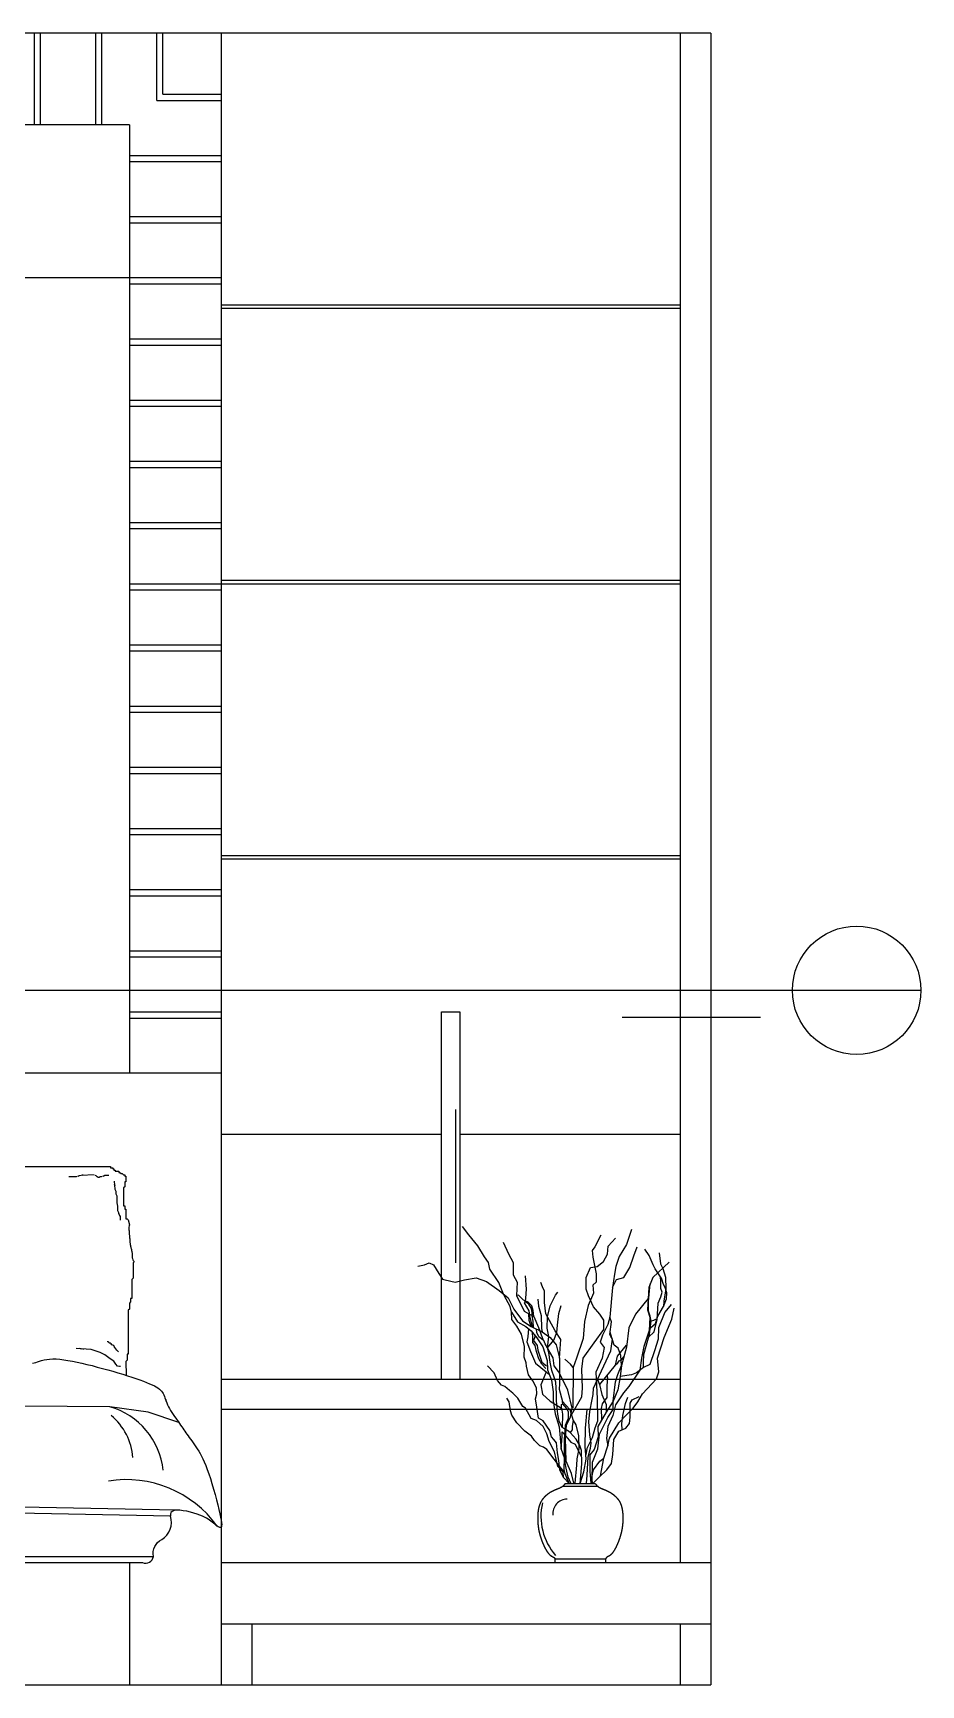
# Model space of a CAD drawing. Header units: inches. Extents: x 3 to 45, y 10.7 to 35.5.
# Drawn here: x 35.999 to 37.45, y 29.863 to 32.563 of the extents above; entities that cross this region are included whole.
import ezdxf

# ---------------------------------------------------------------- set-up
doc = ezdxf.new("R2010")
doc.units = ezdxf.units.IN
doc.header["$MEASUREMENT"] = 0
for name, color, linetype in [('02', 2, 'Continuous'), ('1', 1, 'Continuous'), ('4', 4, 'Continuous')]:
    doc.layers.add(name, color=color, linetype=linetype)

msp = doc.modelspace()

# ---------------------------------------------------------------- linework, layer by layer
at = {"layer": '02'}
for p, q in [((36.0016, 32.4132), (36.0016, 32.5632)), ((36.0116, 32.4132), (36.0116, 32.5632)), ((36.1016, 32.4132), (36.1016, 32.5632)), ((36.1116, 32.4132), (36.1116, 32.5632)), ((36.2016, 32.4532), (36.2016, 32.5632)), ((36.2116, 32.4632), (36.2116, 32.5632)), ((36.2116, 32.4632), (36.3066, 32.4632)), ((36.2016, 32.4532), (36.3066, 32.4532)), ((36.1566, 32.3632), (36.3066, 32.3632)), ((36.1566, 32.3532), (36.3066, 32.3532)), ((36.1566, 32.2632), (36.3066, 32.2632)), ((36.1566, 32.2532), (36.3066, 32.2532)), ((36.3066, 32.1632), (34.3066, 32.1632)), ((36.1566, 32.1532), (36.3066, 32.1532)), ((37.0566, 32.1182), (36.3066, 32.1182)), ((37.0566, 32.1132), (36.3066, 32.1132)), ((36.1566, 32.0632), (36.3066, 32.0632)), ((36.1566, 32.0532), (36.3066, 32.0532)), ((36.1566, 31.9632), (36.3066, 31.9632)), ((36.1566, 31.9532), (36.3066, 31.9532)), ((36.1566, 31.8632), (36.3066, 31.8632)), ((36.1566, 31.8532), (36.3066, 31.8532)), ((36.1566, 31.7632), (36.3066, 31.7632)), ((36.1566, 31.7532), (36.3066, 31.7532)), ((36.1566, 31.6632), (37.0566, 31.6632)), ((36.1566, 31.6532), (36.3066, 31.6532)), ((37.0566, 31.6682), (36.3066, 31.6682)), ((36.1566, 31.5632), (36.3066, 31.5632)), ((36.1566, 31.5532), (36.3066, 31.5532)), ((36.1566, 31.4632), (36.3066, 31.4632)), ((36.1566, 31.4532), (36.3066, 31.4532)), ((36.1566, 31.3632), (36.3066, 31.3632)), ((36.1566, 31.3532), (36.3066, 31.3532)), ((36.1566, 31.2632), (36.3066, 31.2632)), ((36.1566, 31.2532), (36.3066, 31.2532)), ((37.0566, 31.2182), (36.3066, 31.2182)), ((37.0566, 31.2132), (36.3066, 31.2132)), ((36.1566, 31.1632), (36.3066, 31.1632)), ((36.1566, 31.1532), (36.3066, 31.1532)), ((36.1566, 31.0632), (36.3066, 31.0632)), ((36.1566, 31.0532), (36.3066, 31.0532)), ((33.4264, 30.9986), (37.4502, 30.9986)), ((36.1566, 30.9632), (36.3066, 30.9632)), ((36.1566, 30.9532), (36.3066, 30.9532)), ((36.6895, 30.8039), (36.6895, 30.5532)), ((36.0697, 30.6936), (36.0577, 30.6936)), ((36.0713, 30.6944), (36.0697, 30.6936)), ((36.0745, 30.6952), (36.0729, 30.6944)), ((36.0777, 30.696), (36.0745, 30.6952)), ((36.0992, 30.6968), (36.0777, 30.696)), ((36.0809, 30.6968), (36.0793, 30.696)), ((36.1024, 30.6952), (36.1008, 30.696)), ((36.104, 30.6936), (36.1024, 30.6952)), ((36.1056, 30.6928), (36.104, 30.6936)), ((36.1072, 30.6928), (36.1056, 30.6928)), ((36.1088, 30.6936), (36.1072, 30.6928)), ((36.1104, 30.6936), (36.1088, 30.6936)), ((36.112, 30.6944), (36.1104, 30.6936)), ((36.1168, 30.696), (36.1136, 30.6944)), ((36.1231, 30.696), (36.1168, 30.696)), ((36.1319, 30.6864), (36.1327, 30.6737)), ((36.1319, 30.6816), (36.1327, 30.6792)), ((36.1327, 30.6737), (36.1343, 30.6705)), ((36.1343, 30.6705), (36.1343, 30.6657)), ((36.1343, 30.6657), (36.1359, 30.6625)), ((36.1359, 30.6625), (36.1359, 30.6513)), ((36.1359, 30.6513), (36.1375, 30.6458)), ((36.1375, 30.6458), (36.1375, 30.6386)), ((36.1375, 30.6386), (36.1391, 30.6354)), ((36.1391, 30.6354), (36.1391, 30.6338)), ((36.1391, 30.6338), (36.1399, 30.6322)), ((36.1399, 30.6322), (36.1407, 30.6306)), ((36.1407, 30.6306), (36.1415, 30.629)), ((36.1415, 30.629), (36.1415, 30.6227)), ((36.0944, 30.4114), (36.0697, 30.413)), ((36.0785, 30.4122), (36.0745, 30.413)), ((36.0825, 30.4114), (36.0809, 30.4122)), ((36.104, 30.4083), (36.0944, 30.4114)), ((36.1088, 30.4067), (36.104, 30.4083)), ((36.1168, 30.4027), (36.1088, 30.4067)), ((36.1255, 30.3963), (36.1168, 30.4027)), ((36.1215, 30.4242), (36.1215, 30.425)), ((36.1231, 30.4234), (36.1215, 30.4242)), ((36.1239, 30.4218), (36.1231, 30.4234)), ((36.1255, 30.4218), (36.1239, 30.4218)), ((36.1271, 30.421), (36.1255, 30.4218)), ((36.1279, 30.4194), (36.1271, 30.421)), ((36.1295, 30.4186), (36.1279, 30.4194)), ((36.1311, 30.4178), (36.1295, 30.4186)), ((36.1319, 30.4162), (36.1311, 30.4178)), ((36.1327, 30.4146), (36.1319, 30.4162)), ((36.1359, 30.4106), (36.1327, 30.4146)), ((36.1391, 30.4075), (36.1359, 30.4106)), ((36.1311, 30.3923), (36.1255, 30.3963)), ((36.1343, 30.3875), (36.1311, 30.3923)), ((36.1375, 30.3843), (36.1343, 30.3875)), ((36.1407, 30.3835), (36.1375, 30.3843)), ((36.1423, 30.3835), (36.1407, 30.3835)), ((36.2166, 30.3273), (36.2166, 30.3299)), ((36.8651, 30.1881), (36.9219, 30.1881)), ((34.4174, 30.0732), (36.1959, 30.0732)), ((36.852, 30.0696), (36.935, 30.0696))]:
    msp.add_line(p, q, dxfattribs=at)
for points in [[(36.6666, 30.3632), (36.6666, 30.9632), (36.6966, 30.9632), (36.6966, 30.3632)], [(36.7682, 30.5018), (36.7669, 30.5045), (36.7606, 30.5209), (36.7458, 30.5428), (36.7434, 30.5537), (36.7372, 30.5631), (36.7262, 30.581), (36.7114, 30.599), (36.7012, 30.6123)], [(36.8792, 30.3046), (36.8962, 30.3342), (36.8972, 30.3482), (36.8962, 30.3793), (36.8982, 30.3973), (36.9162, 30.4223), (36.9322, 30.4443), (36.9322, 30.4593), (36.9252, 30.4693), (36.9152, 30.4814), (36.9072, 30.4994), (36.9032, 30.5104), (36.9032, 30.5294), (36.9102, 30.5454), (36.9212, 30.5474), (36.9312, 30.5554), (36.9382, 30.5674), (36.9392, 30.5804), (36.9513, 30.5934)], [(36.9272, 30.5985), (36.9172, 30.5794), (36.9132, 30.5734), (36.9142, 30.5624), (36.9192, 30.5354), (36.9192, 30.5214), (36.9142, 30.5164), (36.9152, 30.5034), (36.9062, 30.4834), (36.9002, 30.4573), (36.8982, 30.4293), (36.8872, 30.3973), (36.8821, 30.3823), (36.8811, 30.3162)], [(36.9773, 30.6075), (36.9693, 30.5834), (36.9572, 30.5633), (36.9516, 30.5472), (36.9492, 30.5344), (36.946, 30.5127), (36.942, 30.4646), (36.9388, 30.4525), (36.9299, 30.4349), (36.9259, 30.4236), (36.9323, 30.4148), (36.9291, 30.3972), (36.9187, 30.3747), (36.9211, 30.3314), (36.9219, 30.2944), (36.9171, 30.2832), (36.9132, 30.2672), (36.904, 30.2496), (36.9027, 30.2391)], [(36.7673, 30.5871), (36.7763, 30.5679), (36.784, 30.5538), (36.784, 30.5333), (36.7904, 30.5218), (36.7891, 30.5), (36.802, 30.4744), (36.8174, 30.4654), (36.8251, 30.4474), (36.8328, 30.4269)], [(36.946, 30.5127), (36.9529, 30.5259), (36.9649, 30.5294), (36.9744, 30.5456), (36.9812, 30.5645), (36.9864, 30.5791)], [(37.0081, 30.4471), (37.0165, 30.454), (37.0204, 30.4659), (37.0293, 30.4816), (37.0343, 30.4944), (37.0348, 30.5043), (37.0323, 30.5127), (37.0293, 30.5176), (37.0264, 30.528), (37.0244, 30.5304), (37.02, 30.5368), (37.016, 30.5432), (37.0125, 30.5501), (37.0061, 30.5649), (36.9992, 30.5753)], [(37.0224, 30.5694), (37.0244, 30.5516), (37.0283, 30.5437), (37.0328, 30.5299), (37.0333, 30.5107), (37.0303, 30.4905), (37.0293, 30.4816)], [(36.6279, 30.5475), (36.6389, 30.5498), (36.6467, 30.553), (36.6537, 30.5498), (36.6623, 30.5358), (36.6686, 30.5264), (36.6725, 30.5256), (36.6889, 30.5217), (36.7045, 30.5256), (36.7233, 30.5287), (36.7405, 30.5225), (36.7608, 30.5077), (36.7757, 30.4959), (36.7851, 30.4772), (36.7991, 30.4585), (36.8132, 30.4491), (36.8312, 30.4405), (36.8445, 30.4311), (36.8539, 30.4194), (36.8593, 30.3975), (36.8597, 30.3552), (36.8591, 30.3468), (36.8642, 30.3263), (36.8764, 30.3135), (36.8821, 30.2956), (36.886, 30.2885), (36.8905, 30.2706), (36.8911, 30.2494), (36.8879, 30.2328), (36.8873, 30.2225), (36.8847, 30.193)], [(37.0387, 30.5542), (37.0121, 30.5294), (37.0053, 30.5131), (37.0036, 30.4762), (37.007, 30.4642), (37.0061, 30.4428), (36.9975, 30.4162), (36.9933, 30.3974), (36.9907, 30.3777), (36.9727, 30.3511), (36.9641, 30.3408), (36.9512, 30.3211), (36.9469, 30.3039), (36.9383, 30.2859), (36.9366, 30.2662), (36.9383, 30.2541)], [(36.8037, 30.5319), (36.8052, 30.5102), (36.8042, 30.4954), (36.8032, 30.4905), (36.8017, 30.488), (36.8096, 30.4747), (36.8106, 30.4664), (36.8149, 30.4483)], [(36.8593, 30.3975), (36.862, 30.428), (36.8526, 30.4418), (36.8431, 30.4589), (36.8371, 30.47), (36.8348, 30.4886), (36.8348, 30.5069), (36.8316, 30.514), (36.8292, 30.5212)], [(36.9967, 30.3819), (36.9968, 30.3904), (36.9973, 30.4032), (37.0037, 30.4269), (37.0066, 30.4363), (37.0096, 30.458), (37.0076, 30.4659), (37.0051, 30.4742), (37.0051, 30.49), (37.0078, 30.5191)], [(37.0051, 30.4316), (37.0145, 30.4402), (37.019, 30.4604), (37.0209, 30.4875), (37.0254, 30.4974), (37.0274, 30.5053), (37.0254, 30.5112), (37.0249, 30.523), (37.0244, 30.5304)], [(36.8755, 30.1925), (36.8663, 30.2024), (36.8603, 30.215), (36.8583, 30.2301), (36.8564, 30.2427), (36.8544, 30.2591), (36.8504, 30.2644), (36.8465, 30.269), (36.8438, 30.2789), (36.8326, 30.2948), (36.8253, 30.2994), (36.8227, 30.3172), (36.8201, 30.331), (36.8227, 30.3389), (36.822, 30.3488), (36.8161, 30.3601), (36.8088, 30.3699), (36.8055, 30.3845), (36.8049, 30.3897), (36.8016, 30.399), (36.8021, 30.4162), (36.7974, 30.4365), (36.7896, 30.4498), (36.7817, 30.4608), (36.781, 30.4725), (36.7791, 30.4819), (36.7724, 30.4936), (36.7682, 30.5018)], [(36.8174, 30.4654), (36.8167, 30.475), (36.8141, 30.4831), (36.8086, 30.489), (36.8035, 30.4912), (36.8009, 30.4924), (36.7928, 30.5005), (36.7891, 30.5)], [(36.8171, 30.4476), (36.8166, 30.458), (36.8148, 30.4664), (36.815, 30.4714), (36.8138, 30.4787), (36.8096, 30.4858), (36.8055, 30.4885), (36.8024, 30.4892)], [(36.8244, 30.4937), (36.8252, 30.4822), (36.8295, 30.4669), (36.8299, 30.446), (36.8312, 30.4405)], [(36.8398, 30.4141), (36.8419, 30.4328), (36.8393, 30.4464), (36.8397, 30.4648), (36.8444, 30.4831), (36.8529, 30.5001), (36.8568, 30.5052)], [(36.8828, 30.193), (36.8789, 30.2091), (36.8706, 30.2289), (36.87, 30.2488), (36.8693, 30.2661), (36.8712, 30.2879), (36.8777, 30.3013), (36.8802, 30.3154), (36.8732, 30.3449), (36.8623, 30.3673), (36.8578, 30.3757), (36.8507, 30.3846), (36.8494, 30.3981), (36.8437, 30.4071), (36.8398, 30.4141), (36.8501, 30.4269), (36.8552, 30.4391), (36.8565, 30.4513), (36.8584, 30.4705), (36.8623, 30.4833)], [(37.0422, 30.4848), (37.0319, 30.4728), (37.0216, 30.4471), (37.0207, 30.4282), (37.0147, 30.4094), (37.007, 30.3871), (36.9967, 30.3819), (36.9855, 30.3734), (36.977, 30.3699), (36.9589, 30.3674)], [(37.0044, 30.4947), (36.9839, 30.4692), (36.9727, 30.4469), (36.9693, 30.4152), (36.9607, 30.3852)], [(36.781, 30.4725), (36.7907, 30.4565), (36.8045, 30.4491), (36.8133, 30.4422), (36.8226, 30.4307), (36.8323, 30.4159), (36.8392, 30.3937), (36.8397, 30.3785), (36.8466, 30.3614), (36.8494, 30.3424), (36.8494, 30.3277), (36.8527, 30.3061), (36.8588, 30.2852), (36.8623, 30.2486), (36.8671, 30.2352), (36.8666, 30.2156), (36.8679, 30.2112)], [(36.8132, 30.4491), (36.8101, 30.459), (36.8097, 30.4699)], [(36.9036, 30.1927), (36.9049, 30.2063), (36.9066, 30.2361), (36.9101, 30.2505), (36.9115, 30.2584), (36.9093, 30.272), (36.9075, 30.2934), (36.9093, 30.3101), (36.9132, 30.3298), (36.9145, 30.3381), (36.9152, 30.3485), (36.9281, 30.3768), (36.9435, 30.4094), (36.9461, 30.4282), (36.9435, 30.4325), (36.9418, 30.4359), (36.9444, 30.4565), (36.942, 30.4646)], [(36.9266, 30.205), (36.932, 30.2338), (36.9383, 30.2541), (36.9414, 30.2666), (36.9563, 30.2916), (36.9703, 30.3057), (36.9797, 30.3158), (36.9875, 30.326), (36.9954, 30.3393), (37.018, 30.3635), (37.0219, 30.3752), (37.0196, 30.3971), (37.0305, 30.4314), (37.043, 30.4611), (37.047, 30.4791)], [(37.0191, 30.4617), (37.0155, 30.4599), (37.013, 30.459), (37.0096, 30.458)], [(36.8089, 30.4457), (36.8079, 30.4323), (36.8061, 30.4243), (36.8123, 30.4084), (36.8203, 30.389), (36.838, 30.3748), (36.8415, 30.3713)], [(36.8372, 30.3806), (36.8308, 30.3875), (36.8259, 30.3964), (36.8219, 30.4082), (36.82, 30.418), (36.816, 30.423), (36.816, 30.4304), (36.8156, 30.4393)], [(36.8185, 30.4358), (36.8195, 30.4323), (36.817, 30.4264), (36.8229, 30.418), (36.8244, 30.4107), (36.8308, 30.3909), (36.8382, 30.385)], [(36.864, 30.2843), (36.8592, 30.2943), (36.8571, 30.3056), (36.8549, 30.3274), (36.8549, 30.3396), (36.8537, 30.358), (36.8506, 30.3662), (36.847, 30.377), (36.8444, 30.391), (36.8419, 30.4064), (36.8398, 30.4141), (36.8362, 30.4208), (36.8341, 30.426), (36.8328, 30.4269), (36.8259, 30.4322), (36.8223, 30.4394), (36.8222, 30.4448)], [(36.9129, 30.1967), (36.9135, 30.2275), (36.9221, 30.2489), (36.9247, 30.2729), (36.9384, 30.3003), (36.947, 30.3132), (36.947, 30.3269), (36.9513, 30.3586), (36.9547, 30.3706), (36.9607, 30.3852), (36.9598, 30.4015), (36.9555, 30.4135), (36.9487, 30.4186), (36.9435, 30.4358), (36.9423, 30.4399)], [(36.9684, 30.4186), (36.9538, 30.4006), (36.9504, 30.386), (36.9247, 30.3543)], [(36.8663, 30.2024), (36.8656, 30.2112), (36.857, 30.2205), (36.8515, 30.244), (36.8429, 30.2612), (36.839, 30.2737), (36.8327, 30.2854), (36.8218, 30.2955), (36.8132, 30.2986), (36.8038, 30.3158), (36.7999, 30.3182), (36.7913, 30.3322), (36.7835, 30.34), (36.778, 30.3447), (36.7702, 30.351), (36.7647, 30.3533), (36.7585, 30.3611), (36.753, 30.3736), (36.742, 30.3846)], [(36.8821, 30.3823), (36.8775, 30.3878), (36.868, 30.3955)], [(36.9607, 30.3852), (36.9589, 30.3674), (36.9547, 30.3458), (36.947, 30.3269)], [(36.9504, 30.386), (36.9548, 30.3897), (36.9568, 30.3932), (36.9595, 30.3942), (36.9613, 30.3959), (36.965, 30.4002)], [(36.838, 30.3748), (36.8336, 30.3642), (36.8291, 30.3536), (36.8318, 30.3385), (36.8442, 30.327), (36.8628, 30.3155), (36.8645, 30.3058), (36.864, 30.2843)], [(36.9216, 30.3627), (36.9247, 30.3543), (36.9289, 30.338), (36.9358, 30.3218), (36.9358, 30.3089)], [(36.9289, 30.2973), (36.9281, 30.3149), (36.9298, 30.3226), (36.9375, 30.3329), (36.9375, 30.3526), (36.9384, 30.3646), (36.9375, 30.3702)], [(36.8755, 30.1925), (36.8679, 30.2112), (36.8617, 30.2182), (36.8507, 30.2323), (36.839, 30.2479), (36.8335, 30.2518), (36.8273, 30.2541), (36.8187, 30.2627), (36.814, 30.2698), (36.803, 30.2783), (36.7897, 30.2916), (36.7819, 30.3041), (36.7796, 30.3111), (36.7772, 30.326), (36.7733, 30.3322)], [(36.8628, 30.3155), (36.863, 30.3216), (36.8649, 30.3226)], [(36.878, 30.193), (36.8736, 30.203), (36.8706, 30.2178), (36.8688, 30.2265), (36.8675, 30.2447), (36.8679, 30.2639), (36.8692, 30.2878), (36.874, 30.2991), (36.8745, 30.3091), (36.8714, 30.3152), (36.8649, 30.3226), (36.8642, 30.3263)], [(36.947, 30.3269), (36.9358, 30.3089), (36.9221, 30.2858), (36.9229, 30.2686), (36.9161, 30.248), (36.9092, 30.2395), (36.9092, 30.212), (36.9101, 30.1992), (36.9109, 30.1923)], [(36.914, 30.1924), (36.9242, 30.2026), (36.9367, 30.2151), (36.9445, 30.2252), (36.9469, 30.2401), (36.9484, 30.2643), (36.9563, 30.2783), (36.968, 30.283), (36.9742, 30.2908), (36.975, 30.301), (36.975, 30.3236), (36.9782, 30.3291), (36.9899, 30.3346)], [(36.9621, 30.2807), (36.9615, 30.29), (36.9633, 30.3038), (36.9676, 30.3235), (36.971, 30.3338)], [(36.8821, 30.2956), (36.8805, 30.2862), (36.8802, 30.2803), (36.877, 30.276)], [(36.8935, 30.1927), (36.8992, 30.2116), (36.9031, 30.2321), (36.9027, 30.2391), (36.9014, 30.2531), (36.9018, 30.2829), (36.9049, 30.3136)], [(36.8623, 30.2486), (36.864, 30.27), (36.864, 30.2771)], [(36.8689, 30.2814), (36.864, 30.2843)], [(36.864, 30.2771), (36.8684, 30.272)], [(36.8697, 30.2704), (36.87, 30.2701), (36.8782, 30.2599), (36.8849, 30.2568), (36.8923, 30.2419), (36.8956, 30.2354)], [(36.8935, 30.1927), (36.8958, 30.2246), (36.8954, 30.2462), (36.8927, 30.2548), (36.8868, 30.265), (36.877, 30.276), (36.8727, 30.2791), (36.8706, 30.2804)], [(36.914, 30.1924), (36.9118, 30.2009), (36.9152, 30.2146), (36.9255, 30.2292), (36.932, 30.2338)], [(36.2237, 30.1393), (35.3075, 30.157)]]:
    msp.add_lwpolyline(points, dxfattribs=at)
msp.add_circle((37.3452, 30.9986), 0.105, dxfattribs=at)
for centre, radius, start, end in [((36.0911, 30.2011), 0.1215, 6.1613, 74.0464), ((36.0648, 30.2282), 0.0977, 3.9268, 50.3563), ((36.1513, 30.0149), 0.1839, 36.0068, 99.0328), ((36.9259, 30.1388), 0.0967, 166.8819, 221.2179), ((36.8721, 30.1435), 0.0234, 90.2859, 186.3895)]:
    msp.add_arc(centre, radius, start, end, dxfattribs=at)
at = {"layer": '1'}
msp.add_line((33.5066, 29.8632), (37.1066, 29.8632), dxfattribs=at)
msp.add_lwpolyline([(36.9618, 30.9545), (37.1882, 30.9545)], dxfattribs=at)
at = {"layer": '4'}
for p, q in [((37.1066, 32.5632), (33.5066, 32.5632)), ((36.3066, 32.5632), (36.3066, 29.8632)), ((37.0566, 32.5632), (37.0566, 30.0632)), ((37.1066, 32.5632), (37.1066, 29.8632)), ((36.1566, 32.4132), (34.4566, 32.4132)), ((36.1566, 32.4132), (36.1566, 30.8632)), ((36.3066, 30.8632), (34.3066, 30.8632)), ((36.6666, 30.7632), (36.3066, 30.7632)), ((37.0566, 30.7632), (36.6966, 30.7632)), ((36.3066, 30.3632), (37.0566, 30.3632)), ((37.0566, 30.3132), (36.3066, 30.3132)), ((34.4351, 30.0632), (36.1782, 30.0632)), ((36.1566, 30.0632), (36.1566, 29.8632)), ((36.3066, 30.0632), (37.1066, 30.0632)), ((36.3066, 29.9632), (37.1066, 29.9632)), ((36.3566, 29.9632), (36.3566, 29.8632)), ((37.0566, 29.9632), (37.0566, 29.8632))]:
    msp.add_line(p, q, dxfattribs=at)
for points in [[(35.9838, 30.7106), (36.1257, 30.7106), (36.1257, 30.7087), (36.1296, 30.7087), (36.1296, 30.7068), (36.1315, 30.7068), (36.1315, 30.7048), (36.1335, 30.7048), (36.1335, 30.7029), (36.1393, 30.7029), (36.1393, 30.7009), (36.1412, 30.7009), (36.1432, 30.699), (36.1451, 30.699), (36.1471, 30.697), (36.149, 30.697), (36.149, 30.6951), (36.151, 30.6951), (36.151, 30.6854), (36.149, 30.6854), (36.149, 30.6776), (36.1471, 30.6757), (36.1471, 30.6466), (36.149, 30.6466), (36.149, 30.6407), (36.151, 30.6407), (36.151, 30.6252), (36.1529, 30.6252), (36.1548, 30.6232), (36.1568, 30.6153), (36.1563, 30.6139), (36.1555, 30.6117), (36.1555, 30.6096), (36.1557, 30.6083), (36.1559, 30.6069), (36.1561, 30.6054), (36.1565, 30.604), (36.1565, 30.5994), (36.1568, 30.5982), (36.1568, 30.5942), (36.1572, 30.5926), (36.1572, 30.5899), (36.1574, 30.5884), (36.1574, 30.587), (36.1581, 30.5844), (36.1581, 30.5832), (36.1584, 30.5817), (36.1586, 30.5803), (36.159, 30.5788), (36.1593, 30.5776), (36.1595, 30.5765), (36.1599, 30.5749), (36.1602, 30.5734), (36.1606, 30.5718), (36.1608, 30.5705), (36.161, 30.5694), (36.1612, 30.5678), (36.1612, 30.5647), (36.1613, 30.5637), (36.1613, 30.5615), (36.1617, 30.5604), (36.1624, 30.5582), (36.163, 30.557), (36.1637, 30.5559), (36.1637, 30.5544), (36.1626, 30.5533), (36.1626, 30.5281), (36.1607, 30.5261), (36.1607, 30.4951), (36.1587, 30.4951), (36.1587, 30.4892), (36.1568, 30.4873), (36.1568, 30.4776), (36.1548, 30.4756), (36.1548, 30.4038), (36.1529, 30.4038), (36.1529, 30.3941), (36.151, 30.3921), (36.1512, 30.3694)], [(35.9984, 30.3891), (36.0009, 30.3895), (36.0036, 30.3902), (36.0065, 30.3911), (36.0097, 30.3922), (36.0133, 30.3934), (36.0172, 30.3944), (36.0215, 30.3953), (36.0262, 30.3959), (36.0314, 30.3961), (36.037, 30.396), (36.043, 30.3955), (36.0495, 30.3948), (36.0563, 30.3937), (36.0635, 30.3924), (36.0711, 30.3909), (36.0789, 30.3891), (36.0871, 30.3872), (36.0956, 30.3851), (36.1041, 30.3829), (36.1127, 30.3807), (36.1213, 30.3783), (36.1298, 30.3759), (36.138, 30.3735), (36.146, 30.3711), (36.1535, 30.3687), (36.1607, 30.3664), (36.1674, 30.3641), (36.1737, 30.3618), (36.1795, 30.3597), (36.1848, 30.3576), (36.1896, 30.3556), (36.1938, 30.3538), (36.1975, 30.352), (36.2006, 30.3503), (36.2034, 30.3486), (36.2057, 30.3469), (36.2076, 30.3452), (36.2093, 30.3434), (36.2107, 30.3415), (36.2119, 30.3395), (36.2129, 30.3373), (36.2139, 30.3349), (36.2148, 30.3324), (36.2158, 30.3297), (36.2168, 30.327), (36.2179, 30.3241), (36.2191, 30.3211), (36.2205, 30.318), (36.2222, 30.3149), (36.2241, 30.3117), (36.2261, 30.3085), (36.2282, 30.3053), (36.2304, 30.3022), (36.2326, 30.2991), (36.2347, 30.2961), (36.2367, 30.2932), (36.2386, 30.2904), (36.2404, 30.2878), (36.2422, 30.2852), (36.2438, 30.2828), (36.2455, 30.2803), (36.2472, 30.2779), (36.2489, 30.2754), (36.2507, 30.2729), (36.2526, 30.2703), (36.2545, 30.2676), (36.2566, 30.2649), (36.2587, 30.262), (36.2609, 30.259), (36.2631, 30.2559), (36.2654, 30.2526), (36.2676, 30.2492), (36.2699, 30.2455), (36.2721, 30.2417), (36.2744, 30.2374), (36.2767, 30.2328), (36.2791, 30.2277), (36.2815, 30.222), (36.2839, 30.2156), (36.2864, 30.2085), (36.289, 30.2007), (36.2916, 30.1923), (36.2941, 30.1835), (36.2966, 30.1747), (36.2989, 30.166), (36.3011, 30.1577), (36.3029, 30.1499), (36.3045, 30.1431), (36.3058, 30.1373), (36.3066, 30.1325), (36.3072, 30.1286), (36.3075, 30.1256), (36.3074, 30.1234), (36.3071, 30.1218), (36.3065, 30.1209), (36.3056, 30.1205), (36.3045, 30.1206), (36.3032, 30.1211), (36.3017, 30.1219), (36.3, 30.123), (36.2982, 30.1243), (36.2962, 30.1259), (36.2942, 30.1275), (36.2922, 30.1292), (36.29, 30.1308), (36.2878, 30.1325), (36.2854, 30.1342), (36.2827, 30.1359), (36.2796, 30.1376), (36.2761, 30.1392), (36.272, 30.1409), (36.2674, 30.1426), (36.2621, 30.1442), (36.2563, 30.1458), (36.2504, 30.1471), (36.2445, 30.1481), (36.2389, 30.1488), (36.2338, 30.1488), (36.2296, 30.1483), (36.2264, 30.147), (36.2245, 30.1449), (36.2236, 30.1422), (36.2237, 30.1393)], [(36.1245, 30.3179), (35.2874, 30.3246)], [(36.2374, 30.2923), (36.1874, 30.3089), (36.1245, 30.3179)], [(36.869, 30.1924), (36.8684, 30.1917), (36.868, 30.1911), (36.8676, 30.1906), (36.8672, 30.1902), (36.8669, 30.1898), (36.8666, 30.1895), (36.8663, 30.1892), (36.866, 30.1889), (36.8658, 30.1887), (36.8656, 30.1885), (36.8653, 30.1882), (36.8651, 30.1881), (36.8649, 30.1879), (36.8646, 30.1877), (36.8644, 30.1875), (36.8642, 30.1874), (36.864, 30.1872), (36.8637, 30.187), (36.8635, 30.1869), (36.8633, 30.1867), (36.8631, 30.1866), (36.8628, 30.1865), (36.8626, 30.1863), (36.8624, 30.1862), (36.8621, 30.1861), (36.8619, 30.1859), (36.8617, 30.1858), (36.8614, 30.1857), (36.8612, 30.1855), (36.8609, 30.1854), (36.8607, 30.1853), (36.8605, 30.1852), (36.8602, 30.1851), (36.86, 30.185), (36.8597, 30.1849), (36.8595, 30.1847), (36.8593, 30.1846), (36.859, 30.1845), (36.8588, 30.1844), (36.8585, 30.1843), (36.8583, 30.1842), (36.858, 30.1841), (36.8578, 30.184), (36.8576, 30.1839), (36.8573, 30.1838), (36.8571, 30.1837), (36.8568, 30.1836), (36.8566, 30.1835), (36.8563, 30.1834), (36.8561, 30.1834), (36.8559, 30.1833), (36.8556, 30.1832), (36.8554, 30.1831), (36.8551, 30.183), (36.8549, 30.1829), (36.8547, 30.1828), (36.8544, 30.1827), (36.8542, 30.1826), (36.854, 30.1825), (36.8537, 30.1824), (36.8535, 30.1823), (36.8533, 30.1822), (36.853, 30.1821), (36.8528, 30.182), (36.8526, 30.1819), (36.8523, 30.1818), (36.8521, 30.1817), (36.8519, 30.1816), (36.8516, 30.1815), (36.8514, 30.1814), (36.8512, 30.1813), (36.851, 30.1812), (36.8507, 30.1811), (36.8505, 30.181), (36.8503, 30.1809), (36.8501, 30.1808), (36.8499, 30.1807), (36.8496, 30.1806), (36.8494, 30.1805), (36.8492, 30.1804), (36.849, 30.1803), (36.8488, 30.1802), (36.8486, 30.1801), (36.8483, 30.18), (36.8481, 30.1799), (36.8479, 30.1798), (36.8477, 30.1797), (36.8475, 30.1796), (36.8473, 30.1795), (36.8471, 30.1793), (36.8469, 30.1792), (36.8467, 30.1791), (36.8464, 30.179), (36.8462, 30.1789), (36.846, 30.1788), (36.8458, 30.1787), (36.8456, 30.1785), (36.8454, 30.1784), (36.8452, 30.1783), (36.845, 30.1782), (36.8448, 30.1781), (36.8446, 30.1779), (36.8444, 30.1778), (36.8442, 30.1777), (36.844, 30.1776), (36.8438, 30.1775), (36.8436, 30.1773), (36.8434, 30.1772), (36.8432, 30.1771), (36.843, 30.177), (36.8428, 30.1768), (36.8426, 30.1767), (36.8424, 30.1766), (36.8422, 30.1764), (36.842, 30.1763), (36.8418, 30.1762), (36.8417, 30.176), (36.8415, 30.1759), (36.8413, 30.1758), (36.8411, 30.1756), (36.8409, 30.1755), (36.8407, 30.1753), (36.8405, 30.1752), (36.8403, 30.1751), (36.8401, 30.1749), (36.8399, 30.1748), (36.8398, 30.1746), (36.8396, 30.1745), (36.8394, 30.1743), (36.8392, 30.1742), (36.839, 30.174), (36.8388, 30.1739), (36.8387, 30.1737), (36.8385, 30.1736), (36.8383, 30.1734), (36.8381, 30.1733), (36.8379, 30.1731), (36.8378, 30.173), (36.8376, 30.1728), (36.8374, 30.1727), (36.8372, 30.1725), (36.8371, 30.1724), (36.8369, 30.1722), (36.8367, 30.172), (36.8366, 30.1719), (36.8364, 30.1717), (36.8362, 30.1716), (36.836, 30.1714), (36.8359, 30.1712), (36.8357, 30.1711), (36.8355, 30.1709), (36.8354, 30.1708), (36.8352, 30.1706), (36.8351, 30.1704), (36.8349, 30.1703), (36.8347, 30.1701), (36.8346, 30.1699), (36.8344, 30.1698), (36.8343, 30.1696), (36.8341, 30.1694), (36.834, 30.1693), (36.8338, 30.1691), (36.8337, 30.1689), (36.8335, 30.1688), (36.8334, 30.1686), (36.8332, 30.1684), (36.8331, 30.1682), (36.8329, 30.1681), (36.8328, 30.1679), (36.8326, 30.1677), (36.8325, 30.1676), (36.8324, 30.1674), (36.8322, 30.1672), (36.8321, 30.167), (36.832, 30.1669), (36.8318, 30.1667), (36.8317, 30.1665), (36.8316, 30.1663), (36.8314, 30.1662), (36.8313, 30.166), (36.8312, 30.1658), (36.8311, 30.1657), (36.8309, 30.1655), (36.8308, 30.1653), (36.8307, 30.1651), (36.8306, 30.165), (36.8305, 30.1648), (36.8303, 30.1646), (36.8302, 30.1644), (36.8301, 30.1643), (36.83, 30.1641), (36.8299, 30.1639), (36.8298, 30.1637), (36.8297, 30.1635), (36.8296, 30.1634), (36.8295, 30.1632), (36.8294, 30.163), (36.8293, 30.1628), (36.8292, 30.1627), (36.8291, 30.1625), (36.829, 30.1623), (36.8289, 30.1621), (36.8288, 30.162), (36.8287, 30.1618), (36.8286, 30.1616), (36.8285, 30.1614), (36.8285, 30.1612), (36.8284, 30.1611), (36.8283, 30.1609), (36.8282, 30.1607), (36.8281, 30.1605), (36.828, 30.1603), (36.828, 30.1602), (36.8279, 30.16), (36.8278, 30.1598), (36.8277, 30.1596), (36.8277, 30.1594), (36.8276, 30.1592), (36.8275, 30.1591), (36.8274, 30.1589), (36.8274, 30.1587), (36.8273, 30.1585), (36.8272, 30.1583), (36.8272, 30.1581), (36.8271, 30.158), (36.827, 30.1578), (36.827, 30.1576), (36.8269, 30.1574), (36.8268, 30.1572), (36.8268, 30.157), (36.8267, 30.1568), (36.8266, 30.1566), (36.8266, 30.1564), (36.8265, 30.1563), (36.8265, 30.1561), (36.8264, 30.1559), (36.8263, 30.1557), (36.8263, 30.1555), (36.8262, 30.1553), (36.8262, 30.1551), (36.8261, 30.1549), (36.8261, 30.1547), (36.826, 30.1545), (36.826, 30.1543), (36.8259, 30.1541), (36.8259, 30.1539), (36.8258, 30.1537), (36.8258, 30.1535), (36.8257, 30.1533), (36.8257, 30.1531), (36.8256, 30.1529), (36.8256, 30.1527), (36.8255, 30.1525), (36.8255, 30.1523), (36.8254, 30.1521), (36.8254, 30.1519), (36.8253, 30.1517), (36.8253, 30.1515), (36.8253, 30.1513), (36.8252, 30.1511), (36.8252, 30.1509), (36.8251, 30.1507), (36.8251, 30.1504), (36.8251, 30.1502), (36.825, 30.15), (36.825, 30.1498), (36.8249, 30.1496), (36.8249, 30.1494), (36.8249, 30.1491), (36.8248, 30.1489), (36.8248, 30.1487), (36.8248, 30.1485), (36.8247, 30.1483), (36.8247, 30.148), (36.8247, 30.1478), (36.8246, 30.1476), (36.8246, 30.1473), (36.8246, 30.1471), (36.8245, 30.1469), (36.8245, 30.1466), (36.8245, 30.1464), (36.8244, 30.1462), (36.8244, 30.1459), (36.8244, 30.1457), (36.8244, 30.1454), (36.8243, 30.1452), (36.8243, 30.1449), (36.8243, 30.1447), (36.8243, 30.1444), (36.8242, 30.1442), (36.8242, 30.1439), (36.8242, 30.1437), (36.8242, 30.1434), (36.8242, 30.1432), (36.8241, 30.1429), (36.8241, 30.1426), (36.8241, 30.1424), (36.8241, 30.1421), (36.8241, 30.1418), (36.8241, 30.1415), (36.824, 30.1413), (36.824, 30.141), (36.824, 30.1407), (36.824, 30.1404), (36.824, 30.1401), (36.824, 30.1399), (36.824, 30.1396), (36.824, 30.1393), (36.824, 30.139), (36.8239, 30.1387), (36.8239, 30.1384), (36.8239, 30.1381), (36.8239, 30.1378), (36.8239, 30.1375), (36.8239, 30.1372), (36.8239, 30.1368), (36.8239, 30.1365), (36.8239, 30.1362), (36.8239, 30.1359), (36.8239, 30.1356), (36.8239, 30.1353), (36.8239, 30.1349), (36.8239, 30.1346), (36.8239, 30.1343), (36.8239, 30.1339), (36.8239, 30.1336), (36.8239, 30.1333), (36.8239, 30.1329), (36.824, 30.1326), (36.824, 30.1322), (36.824, 30.1319), (36.824, 30.1316), (36.824, 30.1312), (36.824, 30.1309), (36.824, 30.1305), (36.8241, 30.1302), (36.8241, 30.1298), (36.8241, 30.1294), (36.8241, 30.1291), (36.8241, 30.1287), (36.8242, 30.1284), (36.8242, 30.128), (36.8242, 30.1276), (36.8242, 30.1273), (36.8243, 30.1269), (36.8243, 30.1265), (36.8243, 30.1262), (36.8244, 30.1258), (36.8244, 30.1254), (36.8244, 30.1251), (36.8245, 30.1247), (36.8245, 30.1243), (36.8245, 30.1239), (36.8246, 30.1236), (36.8246, 30.1232), (36.8247, 30.1228), (36.8247, 30.1224), (36.8248, 30.122), (36.8248, 30.1217), (36.8249, 30.1213), (36.8249, 30.1209), (36.825, 30.1205), (36.825, 30.1201), (36.8251, 30.1197), (36.8251, 30.1194), (36.8252, 30.119), (36.8253, 30.1186), (36.8253, 30.1182), (36.8254, 30.1178), (36.8255, 30.1174), (36.8255, 30.117), (36.8256, 30.1166), (36.8257, 30.1163), (36.8258, 30.1159), (36.8258, 30.1155), (36.8259, 30.1151), (36.826, 30.1147), (36.8261, 30.1143), (36.8262, 30.1139), (36.8262, 30.1135), (36.8263, 30.1131), (36.8264, 30.1128), (36.8265, 30.1124), (36.8266, 30.112), (36.8267, 30.1116), (36.8268, 30.1112), (36.8269, 30.1108), (36.827, 30.1104), (36.8271, 30.11), (36.8272, 30.1097), (36.8273, 30.1093), (36.8274, 30.1089), (36.8275, 30.1085), (36.8276, 30.1081), (36.8277, 30.1077), (36.8278, 30.1074), (36.8279, 30.107), (36.8281, 30.1066), (36.8282, 30.1062), (36.8283, 30.1058), (36.8284, 30.1055), (36.8285, 30.1051), (36.8286, 30.1047), (36.8288, 30.1043), (36.8289, 30.104), (36.829, 30.1036), (36.8291, 30.1032), (36.8293, 30.1029), (36.8294, 30.1025), (36.8295, 30.1021), (36.8296, 30.1018), (36.8298, 30.1014), (36.8299, 30.101), (36.83, 30.1007), (36.8301, 30.1003), (36.8303, 30.1), (36.8304, 30.0996), (36.8305, 30.0993), (36.8307, 30.0989), (36.8308, 30.0986), (36.8309, 30.0982), (36.8311, 30.0979), (36.8312, 30.0975), (36.8313, 30.0972), (36.8315, 30.0968), (36.8316, 30.0965), (36.8317, 30.0962), (36.8319, 30.0958), (36.832, 30.0955), (36.8321, 30.0952), (36.8323, 30.0949), (36.8324, 30.0945), (36.8325, 30.0942), (36.8327, 30.0939), (36.8328, 30.0936), (36.8329, 30.0933), (36.8331, 30.093), (36.8332, 30.0927), (36.8333, 30.0923), (36.8335, 30.092), (36.8336, 30.0917), (36.8337, 30.0915), (36.8339, 30.0912), (36.834, 30.0909), (36.8342, 30.0906), (36.8343, 30.0903), (36.8344, 30.09), (36.8346, 30.0897), (36.8347, 30.0895), (36.8348, 30.0892), (36.8349, 30.0889), (36.8351, 30.0886), (36.8352, 30.0884), (36.8353, 30.0881), (36.8355, 30.0879), (36.8356, 30.0876), (36.8357, 30.0873), (36.8359, 30.0871), (36.836, 30.0868), (36.8361, 30.0866), (36.8363, 30.0864), (36.8364, 30.0861), (36.8365, 30.0859), (36.8366, 30.0856), (36.8368, 30.0854), (36.8369, 30.0852), (36.837, 30.085), (36.8372, 30.0847), (36.8373, 30.0845), (36.8374, 30.0843), (36.8375, 30.0841), (36.8377, 30.0839), (36.8378, 30.0837), (36.8379, 30.0834), (36.838, 30.0832), (36.8382, 30.083), (36.8383, 30.0828), (36.8384, 30.0826), (36.8385, 30.0824), (36.8386, 30.0822), (36.8388, 30.0821), (36.8389, 30.0819), (36.839, 30.0817), (36.8391, 30.0815), (36.8392, 30.0813), (36.8394, 30.0811), (36.8395, 30.081), (36.8396, 30.0808), (36.8397, 30.0806), (36.8398, 30.0805), (36.8399, 30.0803), (36.8401, 30.0801), (36.8402, 30.08), (36.8403, 30.0798), (36.8404, 30.0797), (36.8405, 30.0795), (36.8406, 30.0794), (36.8407, 30.0792), (36.8408, 30.0791), (36.841, 30.0789), (36.8411, 30.0788), (36.8412, 30.0786), (36.8413, 30.0785), (36.8414, 30.0784), (36.8415, 30.0782), (36.8416, 30.0781), (36.8417, 30.078), (36.8418, 30.0779), (36.8419, 30.0777), (36.842, 30.0776), (36.8421, 30.0775), (36.8422, 30.0774), (36.8423, 30.0773), (36.8424, 30.0772), (36.8425, 30.0771), (36.8426, 30.077), (36.8427, 30.0768), (36.8428, 30.0767), (36.8429, 30.0766), (36.843, 30.0765), (36.8431, 30.0765), (36.8432, 30.0764), (36.8433, 30.0763), (36.8434, 30.0762), (36.8435, 30.0761), (36.8436, 30.076), (36.8437, 30.0759), (36.8438, 30.0758), (36.8439, 30.0757), (36.844, 30.0757), (36.8441, 30.0756), (36.8442, 30.0755), (36.8443, 30.0754), (36.8443, 30.0753), (36.8444, 30.0753), (36.8445, 30.0752), (36.8446, 30.0751), (36.8447, 30.0751), (36.8448, 30.075), (36.8449, 30.0749), (36.845, 30.0749), (36.8451, 30.0748), (36.8451, 30.0747), (36.8452, 30.0747), (36.8453, 30.0746), (36.8454, 30.0746), (36.8455, 30.0745), (36.8456, 30.0744), (36.8457, 30.0744), (36.8457, 30.0743), (36.8458, 30.0743), (36.8459, 30.0742), (36.846, 30.0742), (36.8461, 30.0741), (36.8462, 30.0741), (36.8462, 30.074), (36.8463, 30.074), (36.8464, 30.0739), (36.8465, 30.0739), (36.8466, 30.0738), (36.8467, 30.0738), (36.8467, 30.0737), (36.8468, 30.0737), (36.8469, 30.0736), (36.847, 30.0736), (36.8471, 30.0735), (36.8471, 30.0735), (36.8472, 30.0735), (36.8473, 30.0734), (36.8474, 30.0734), (36.8475, 30.0733), (36.8475, 30.0733), (36.8476, 30.0732), (36.8477, 30.0732), (36.8478, 30.0732), (36.8479, 30.0731), (36.8479, 30.0731), (36.848, 30.073), (36.8481, 30.073), (36.8482, 30.073), (36.8482, 30.0729), (36.8483, 30.0729), (36.8484, 30.0728), (36.8485, 30.0728), (36.8485, 30.0728), (36.8486, 30.0727), (36.8487, 30.0727), (36.8488, 30.0726), (36.8488, 30.0726), (36.8489, 30.0726), (36.849, 30.0725), (36.849, 30.0725), (36.8491, 30.0725), (36.8492, 30.0724), (36.8493, 30.0724), (36.8493, 30.0723), (36.8494, 30.0723), (36.8495, 30.0723), (36.8495, 30.0722), (36.8496, 30.0722), (36.8497, 30.0721), (36.8497, 30.0721), (36.8498, 30.0721), (36.8499, 30.072), (36.8499, 30.072), (36.85, 30.072), (36.85, 30.0719), (36.8501, 30.0719), (36.8502, 30.0718), (36.8502, 30.0718), (36.8503, 30.0718), (36.8503, 30.0717), (36.8504, 30.0717), (36.8505, 30.0716), (36.8505, 30.0716), (36.8506, 30.0716), (36.8506, 30.0715), (36.8507, 30.0715), (36.8507, 30.0714), (36.8508, 30.0714), (36.8508, 30.0713), (36.8509, 30.0713), (36.8509, 30.0712), (36.851, 30.0712), (36.851, 30.0712), (36.8511, 30.0711), (36.8511, 30.0711), (36.8512, 30.071), (36.8512, 30.071), (36.8513, 30.0709), (36.8513, 30.0709), (36.8513, 30.0708), (36.8514, 30.0708), (36.8514, 30.0707), (36.8515, 30.0707), (36.8515, 30.0706), (36.8515, 30.0706), (36.8516, 30.0705), (36.8516, 30.0705), (36.8516, 30.0704), (36.8517, 30.0704), (36.8517, 30.0703), (36.8517, 30.0703), (36.8517, 30.0702), (36.8518, 30.0701), (36.8518, 30.0701), (36.8518, 30.07), (36.8519, 30.07), (36.8519, 30.0699), (36.8519, 30.0699), (36.8519, 30.0698), (36.8519, 30.0697), (36.852, 30.0697), (36.852, 30.0696), (36.852, 30.0696), (36.852, 30.0695), (36.852, 30.0694), (36.8521, 30.0693), (36.8521, 30.069), (36.8521, 30.0686), (36.8521, 30.0678), (36.8521, 30.0667), (36.8521, 30.0652), (36.8521, 30.0632)], [(36.869, 30.1924), (36.918, 30.1924)], [(36.918, 30.1924), (36.9185, 30.1917), (36.919, 30.1911), (36.9194, 30.1906), (36.9198, 30.1902), (36.9201, 30.1898), (36.9204, 30.1895), (36.9207, 30.1892), (36.9209, 30.1889), (36.9212, 30.1887), (36.9214, 30.1885), (36.9217, 30.1882), (36.9219, 30.1881), (36.9221, 30.1879), (36.9223, 30.1877), (36.9226, 30.1875), (36.9228, 30.1874), (36.923, 30.1872), (36.9232, 30.187), (36.9235, 30.1869), (36.9237, 30.1867), (36.9239, 30.1866), (36.9242, 30.1865), (36.9244, 30.1863), (36.9246, 30.1862), (36.9249, 30.1861), (36.9251, 30.1859), (36.9253, 30.1858), (36.9256, 30.1857), (36.9258, 30.1855), (36.926, 30.1854), (36.9263, 30.1853), (36.9265, 30.1852), (36.9268, 30.1851), (36.927, 30.185), (36.9272, 30.1849), (36.9275, 30.1847), (36.9277, 30.1846), (36.928, 30.1845), (36.9282, 30.1844), (36.9285, 30.1843), (36.9287, 30.1842), (36.9289, 30.1841), (36.9292, 30.184), (36.9294, 30.1839), (36.9297, 30.1838), (36.9299, 30.1837), (36.9302, 30.1836), (36.9304, 30.1835), (36.9306, 30.1834), (36.9309, 30.1834), (36.9311, 30.1833), (36.9314, 30.1832), (36.9316, 30.1831), (36.9318, 30.183), (36.9321, 30.1829), (36.9323, 30.1828), (36.9326, 30.1827), (36.9328, 30.1826), (36.933, 30.1825), (36.9333, 30.1824), (36.9335, 30.1823), (36.9337, 30.1822), (36.934, 30.1821), (36.9342, 30.182), (36.9344, 30.1819), (36.9347, 30.1818), (36.9349, 30.1817), (36.9351, 30.1816), (36.9353, 30.1815), (36.9356, 30.1814), (36.9358, 30.1813), (36.936, 30.1812), (36.9362, 30.1811), (36.9365, 30.181), (36.9367, 30.1809), (36.9369, 30.1808), (36.9371, 30.1807), (36.9373, 30.1806), (36.9376, 30.1805), (36.9378, 30.1804), (36.938, 30.1803), (36.9382, 30.1802), (36.9384, 30.1801), (36.9386, 30.18), (36.9389, 30.1799), (36.9391, 30.1798), (36.9393, 30.1797), (36.9395, 30.1796), (36.9397, 30.1795), (36.9399, 30.1793), (36.9401, 30.1792), (36.9403, 30.1791), (36.9405, 30.179), (36.9408, 30.1789), (36.941, 30.1788), (36.9412, 30.1787), (36.9414, 30.1785), (36.9416, 30.1784), (36.9418, 30.1783), (36.942, 30.1782), (36.9422, 30.1781), (36.9424, 30.1779), (36.9426, 30.1778), (36.9428, 30.1777), (36.943, 30.1776), (36.9432, 30.1775), (36.9434, 30.1773), (36.9436, 30.1772), (36.9438, 30.1771), (36.944, 30.177), (36.9442, 30.1768), (36.9444, 30.1767), (36.9446, 30.1766), (36.9448, 30.1764), (36.9449, 30.1763), (36.9451, 30.1762), (36.9453, 30.176), (36.9455, 30.1759), (36.9457, 30.1758), (36.9459, 30.1756), (36.9461, 30.1755), (36.9463, 30.1753), (36.9465, 30.1752), (36.9467, 30.1751), (36.9469, 30.1749), (36.947, 30.1748), (36.9472, 30.1746), (36.9474, 30.1745), (36.9476, 30.1743), (36.9478, 30.1742), (36.948, 30.174), (36.9481, 30.1739), (36.9483, 30.1737), (36.9485, 30.1736), (36.9487, 30.1734), (36.9489, 30.1733), (36.949, 30.1731), (36.9492, 30.173), (36.9494, 30.1728), (36.9496, 30.1727), (36.9497, 30.1725), (36.9499, 30.1724), (36.9501, 30.1722), (36.9503, 30.172), (36.9504, 30.1719), (36.9506, 30.1717), (36.9508, 30.1716), (36.9509, 30.1714), (36.9511, 30.1712), (36.9513, 30.1711), (36.9514, 30.1709), (36.9516, 30.1708), (36.9518, 30.1706), (36.9519, 30.1704), (36.9521, 30.1703), (36.9522, 30.1701), (36.9524, 30.1699), (36.9526, 30.1698), (36.9527, 30.1696), (36.9529, 30.1694), (36.953, 30.1693), (36.9532, 30.1691), (36.9533, 30.1689), (36.9535, 30.1688), (36.9536, 30.1686), (36.9538, 30.1684), (36.9539, 30.1682), (36.9541, 30.1681), (36.9542, 30.1679), (36.9543, 30.1677), (36.9545, 30.1676), (36.9546, 30.1674), (36.9548, 30.1672), (36.9549, 30.167), (36.955, 30.1669), (36.9552, 30.1667), (36.9553, 30.1665), (36.9554, 30.1663), (36.9556, 30.1662), (36.9557, 30.166), (36.9558, 30.1658), (36.9559, 30.1657), (36.9561, 30.1655), (36.9562, 30.1653), (36.9563, 30.1651), (36.9564, 30.165), (36.9565, 30.1648), (36.9566, 30.1646), (36.9568, 30.1644), (36.9569, 30.1643), (36.957, 30.1641), (36.9571, 30.1639), (36.9572, 30.1637), (36.9573, 30.1635), (36.9574, 30.1634), (36.9575, 30.1632), (36.9576, 30.163), (36.9577, 30.1628), (36.9578, 30.1627), (36.9579, 30.1625), (36.958, 30.1623), (36.9581, 30.1621), (36.9582, 30.162), (36.9583, 30.1618), (36.9584, 30.1616), (36.9584, 30.1614), (36.9585, 30.1612), (36.9586, 30.1611), (36.9587, 30.1609), (36.9588, 30.1607), (36.9589, 30.1605), (36.9589, 30.1603), (36.959, 30.1602), (36.9591, 30.16), (36.9592, 30.1598), (36.9593, 30.1596), (36.9593, 30.1594), (36.9594, 30.1592), (36.9595, 30.1591), (36.9596, 30.1589), (36.9596, 30.1587), (36.9597, 30.1585), (36.9598, 30.1583), (36.9598, 30.1581), (36.9599, 30.158), (36.96, 30.1578), (36.96, 30.1576), (36.9601, 30.1574), (36.9602, 30.1572), (36.9602, 30.157), (36.9603, 30.1568), (36.9603, 30.1566), (36.9604, 30.1564), (36.9605, 30.1563), (36.9605, 30.1561), (36.9606, 30.1559), (36.9606, 30.1557), (36.9607, 30.1555), (36.9608, 30.1553), (36.9608, 30.1551), (36.9609, 30.1549), (36.9609, 30.1547), (36.961, 30.1545), (36.961, 30.1543), (36.9611, 30.1541), (36.9611, 30.1539), (36.9612, 30.1537), (36.9612, 30.1535), (36.9613, 30.1533), (36.9613, 30.1531), (36.9614, 30.1529), (36.9614, 30.1527), (36.9615, 30.1525), (36.9615, 30.1523), (36.9616, 30.1521), (36.9616, 30.1519), (36.9616, 30.1517), (36.9617, 30.1515), (36.9617, 30.1513), (36.9618, 30.1511), (36.9618, 30.1509), (36.9619, 30.1507), (36.9619, 30.1504), (36.9619, 30.1502), (36.962, 30.15), (36.962, 30.1498), (36.962, 30.1496), (36.9621, 30.1494), (36.9621, 30.1491), (36.9622, 30.1489), (36.9622, 30.1487), (36.9622, 30.1485), (36.9623, 30.1483), (36.9623, 30.148), (36.9623, 30.1478), (36.9624, 30.1476), (36.9624, 30.1473), (36.9624, 30.1471), (36.9625, 30.1469), (36.9625, 30.1466), (36.9625, 30.1464), (36.9625, 30.1462), (36.9626, 30.1459), (36.9626, 30.1457), (36.9626, 30.1454), (36.9626, 30.1452), (36.9627, 30.1449), (36.9627, 30.1447), (36.9627, 30.1444), (36.9627, 30.1442), (36.9628, 30.1439), (36.9628, 30.1437), (36.9628, 30.1434), (36.9628, 30.1432), (36.9628, 30.1429), (36.9629, 30.1426), (36.9629, 30.1424), (36.9629, 30.1421), (36.9629, 30.1418), (36.9629, 30.1415), (36.9629, 30.1413), (36.963, 30.141), (36.963, 30.1407), (36.963, 30.1404), (36.963, 30.1401), (36.963, 30.1399), (36.963, 30.1396), (36.963, 30.1393), (36.963, 30.139), (36.963, 30.1387), (36.963, 30.1384), (36.9631, 30.1381), (36.9631, 30.1378), (36.9631, 30.1375), (36.9631, 30.1372), (36.9631, 30.1368), (36.9631, 30.1365), (36.9631, 30.1362), (36.9631, 30.1359), (36.9631, 30.1356), (36.9631, 30.1353), (36.9631, 30.1349), (36.9631, 30.1346), (36.9631, 30.1343), (36.9631, 30.1339), (36.9631, 30.1336), (36.963, 30.1333), (36.963, 30.1329), (36.963, 30.1326), (36.963, 30.1322), (36.963, 30.1319), (36.963, 30.1316), (36.963, 30.1312), (36.963, 30.1309), (36.963, 30.1305), (36.9629, 30.1302), (36.9629, 30.1298), (36.9629, 30.1294), (36.9629, 30.1291), (36.9629, 30.1287), (36.9628, 30.1284), (36.9628, 30.128), (36.9628, 30.1276), (36.9628, 30.1273), (36.9627, 30.1269), (36.9627, 30.1265), (36.9627, 30.1262), (36.9626, 30.1258), (36.9626, 30.1254), (36.9626, 30.1251), (36.9625, 30.1247), (36.9625, 30.1243), (36.9624, 30.1239), (36.9624, 30.1236), (36.9624, 30.1232), (36.9623, 30.1228), (36.9623, 30.1224), (36.9622, 30.122), (36.9622, 30.1217), (36.9621, 30.1213), (36.9621, 30.1209), (36.962, 30.1205), (36.962, 30.1201), (36.9619, 30.1197), (36.9618, 30.1194), (36.9618, 30.119), (36.9617, 30.1186), (36.9617, 30.1182), (36.9616, 30.1178), (36.9615, 30.1174), (36.9615, 30.117), (36.9614, 30.1166), (36.9613, 30.1163), (36.9612, 30.1159), (36.9612, 30.1155), (36.9611, 30.1151), (36.961, 30.1147), (36.9609, 30.1143), (36.9608, 30.1139), (36.9607, 30.1135), (36.9607, 30.1131), (36.9606, 30.1128), (36.9605, 30.1124), (36.9604, 30.112), (36.9603, 30.1116), (36.9602, 30.1112), (36.9601, 30.1108), (36.96, 30.1104), (36.9599, 30.11), (36.9598, 30.1097), (36.9597, 30.1093), (36.9596, 30.1089), (36.9595, 30.1085), (36.9594, 30.1081), (36.9593, 30.1077), (36.9591, 30.1074), (36.959, 30.107), (36.9589, 30.1066), (36.9588, 30.1062), (36.9587, 30.1058), (36.9586, 30.1055), (36.9585, 30.1051), (36.9583, 30.1047), (36.9582, 30.1043), (36.9581, 30.104), (36.958, 30.1036), (36.9579, 30.1032), (36.9577, 30.1029), (36.9576, 30.1025), (36.9575, 30.1021), (36.9574, 30.1018), (36.9572, 30.1014), (36.9571, 30.101), (36.957, 30.1007), (36.9568, 30.1003), (36.9567, 30.1), (36.9566, 30.0996), (36.9565, 30.0993), (36.9563, 30.0989), (36.9562, 30.0986), (36.9561, 30.0982), (36.9559, 30.0979), (36.9558, 30.0975), (36.9557, 30.0972), (36.9555, 30.0968), (36.9554, 30.0965), (36.9553, 30.0962), (36.9551, 30.0958), (36.955, 30.0955), (36.9549, 30.0952), (36.9547, 30.0949), (36.9546, 30.0945), (36.9545, 30.0942), (36.9543, 30.0939), (36.9542, 30.0936), (36.954, 30.0933), (36.9539, 30.093), (36.9538, 30.0927), (36.9536, 30.0923), (36.9535, 30.092), (36.9534, 30.0917), (36.9532, 30.0915), (36.9531, 30.0912), (36.953, 30.0909), (36.9528, 30.0906), (36.9527, 30.0903), (36.9526, 30.09), (36.9524, 30.0897), (36.9523, 30.0895), (36.9522, 30.0892), (36.952, 30.0889), (36.9519, 30.0886), (36.9518, 30.0884), (36.9516, 30.0881), (36.9515, 30.0879), (36.9514, 30.0876), (36.9512, 30.0873), (36.9511, 30.0871), (36.951, 30.0868), (36.9509, 30.0866), (36.9507, 30.0864), (36.9506, 30.0861), (36.9505, 30.0859), (36.9503, 30.0856), (36.9502, 30.0854), (36.9501, 30.0852), (36.95, 30.085), (36.9498, 30.0847), (36.9497, 30.0845), (36.9496, 30.0843), (36.9495, 30.0841), (36.9493, 30.0839), (36.9492, 30.0837), (36.9491, 30.0834), (36.949, 30.0832), (36.9488, 30.083), (36.9487, 30.0828), (36.9486, 30.0826), (36.9485, 30.0824), (36.9483, 30.0822), (36.9482, 30.0821), (36.9481, 30.0819), (36.948, 30.0817), (36.9479, 30.0815), (36.9477, 30.0813), (36.9476, 30.0811), (36.9475, 30.081), (36.9474, 30.0808), (36.9473, 30.0806), (36.9472, 30.0805), (36.947, 30.0803), (36.9469, 30.0801), (36.9468, 30.08), (36.9467, 30.0798), (36.9466, 30.0797), (36.9465, 30.0795), (36.9464, 30.0794), (36.9462, 30.0792), (36.9461, 30.0791), (36.946, 30.0789), (36.9459, 30.0788), (36.9458, 30.0786), (36.9457, 30.0785), (36.9456, 30.0784), (36.9455, 30.0782), (36.9454, 30.0781), (36.9453, 30.078), (36.9452, 30.0779), (36.9451, 30.0777), (36.945, 30.0776), (36.9449, 30.0775), (36.9448, 30.0774), (36.9447, 30.0773), (36.9446, 30.0772), (36.9445, 30.0771), (36.9444, 30.077), (36.9443, 30.0768), (36.9442, 30.0767), (36.9441, 30.0766), (36.944, 30.0765), (36.9439, 30.0765), (36.9438, 30.0764), (36.9437, 30.0763), (36.9436, 30.0762), (36.9435, 30.0761), (36.9434, 30.076), (36.9433, 30.0759), (36.9432, 30.0758), (36.9431, 30.0757), (36.943, 30.0757), (36.9429, 30.0756), (36.9428, 30.0755), (36.9427, 30.0754), (36.9426, 30.0753), (36.9425, 30.0753), (36.9425, 30.0752), (36.9424, 30.0751), (36.9423, 30.0751), (36.9422, 30.075), (36.9421, 30.0749), (36.942, 30.0749), (36.9419, 30.0748), (36.9418, 30.0747), (36.9418, 30.0747), (36.9417, 30.0746), (36.9416, 30.0746), (36.9415, 30.0745), (36.9414, 30.0744), (36.9413, 30.0744), (36.9412, 30.0743), (36.9412, 30.0743), (36.9411, 30.0742), (36.941, 30.0742), (36.9409, 30.0741), (36.9408, 30.0741), (36.9407, 30.074), (36.9407, 30.074), (36.9406, 30.0739), (36.9405, 30.0739), (36.9404, 30.0738), (36.9403, 30.0738), (36.9402, 30.0737), (36.9402, 30.0737), (36.9401, 30.0736), (36.94, 30.0736), (36.9399, 30.0735), (36.9398, 30.0735), (36.9398, 30.0735), (36.9397, 30.0734), (36.9396, 30.0734), (36.9395, 30.0733), (36.9394, 30.0733), (36.9394, 30.0732), (36.9393, 30.0732), (36.9392, 30.0732), (36.9391, 30.0731), (36.9391, 30.0731), (36.939, 30.073), (36.9389, 30.073), (36.9388, 30.073), (36.9388, 30.0729), (36.9387, 30.0729), (36.9386, 30.0728), (36.9385, 30.0728), (36.9384, 30.0728), (36.9384, 30.0727), (36.9383, 30.0727), (36.9382, 30.0726), (36.9382, 30.0726), (36.9381, 30.0726), (36.938, 30.0725), (36.9379, 30.0725), (36.9379, 30.0725), (36.9378, 30.0724), (36.9377, 30.0724), (36.9377, 30.0723), (36.9376, 30.0723), (36.9375, 30.0723), (36.9375, 30.0722), (36.9374, 30.0722), (36.9373, 30.0721), (36.9373, 30.0721), (36.9372, 30.0721), (36.9371, 30.072), (36.9371, 30.072), (36.937, 30.072), (36.9369, 30.0719), (36.9369, 30.0719), (36.9368, 30.0718), (36.9368, 30.0718), (36.9367, 30.0718), (36.9366, 30.0717), (36.9366, 30.0717), (36.9365, 30.0716), (36.9365, 30.0716), (36.9364, 30.0716), (36.9364, 30.0715), (36.9363, 30.0715), (36.9363, 30.0714), (36.9362, 30.0714), (36.9361, 30.0713), (36.9361, 30.0713), (36.936, 30.0712), (36.936, 30.0712), (36.936, 30.0712), (36.9359, 30.0711), (36.9359, 30.0711), (36.9358, 30.071), (36.9358, 30.071), (36.9357, 30.0709), (36.9357, 30.0709), (36.9357, 30.0708), (36.9356, 30.0708), (36.9356, 30.0707), (36.9355, 30.0707), (36.9355, 30.0706), (36.9355, 30.0706), (36.9354, 30.0705), (36.9354, 30.0705), (36.9354, 30.0704), (36.9353, 30.0704), (36.9353, 30.0703), (36.9353, 30.0703), (36.9352, 30.0702), (36.9352, 30.0701), (36.9352, 30.0701), (36.9352, 30.07), (36.9351, 30.07), (36.9351, 30.0699), (36.9351, 30.0699), (36.9351, 30.0698), (36.935, 30.0697), (36.935, 30.0697), (36.935, 30.0696), (36.935, 30.0696), (36.935, 30.0695), (36.9349, 30.0694), (36.9349, 30.0693), (36.9349, 30.069), (36.9349, 30.0686), (36.9349, 30.0678), (36.9349, 30.0667), (36.9349, 30.0652), (36.9349, 30.0632)], [(36.2338, 30.1488), (35.3077, 30.167)]]:
    msp.add_lwpolyline(points, dxfattribs=at)
msp.add_lwpolyline([(36.1782, 30.0632, 0.463806), (36.1959, 30.0732, -0.326762), (36.2095, 30.1012, 0.365785), (36.2237, 30.1393)], format="xyb", dxfattribs=at)

doc.saveas('drawing.dxf')
